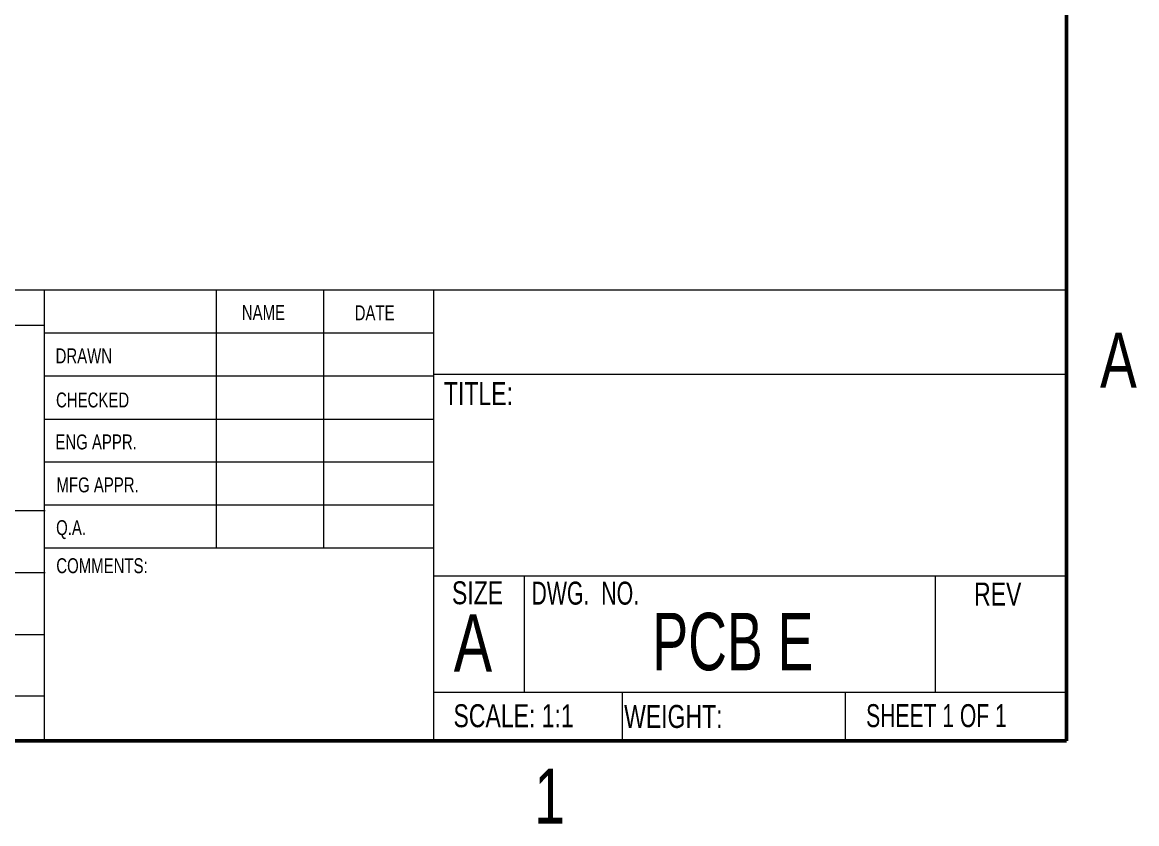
# Model space of a CAD drawing. Header units: millimetres. Extents: x 3 to 276, y 3 to 213.
# Drawn here: x 151.1 to 274.5, y 3.5 to 92.2 of the extents above; entities that cross this region are included whole.
import ezdxf

# ---------------------------------------------------------------- set-up
doc = ezdxf.new("R2010")
doc.units = ezdxf.units.MM
doc.styles.add('SLDTEXTSTYLE0', font='TXT', dxfattribs={"width": 0.75})
doc.styles.add('SLDTEXTSTYLE1', font='TXT', dxfattribs={"width": 0.7})
doc.styles.add('SLDTEXTSTYLE2', font='TXT', dxfattribs={"width": 0.6875})
doc.styles.add('SLDTEXTSTYLE3', font='TXT', dxfattribs={"width": 0.694444})

msp = doc.modelspace()

# ---------------------------------------------------------------- linework, layer by layer
at = {"color": 7, "linetype": 'Continuous', "lineweight": 50}
for p, q in [((266.7, 203.2), (266.7, 12.7)), ((266.7, 12.7), (12.7, 12.7))]:
    msp.add_line(p, q, dxfattribs=at)
at = {"color": 7, "linetype": 'Continuous', "lineweight": 18}
for p, q in [((68.35, 62.59), (266.7, 62.59)), ((153.55, 62.59), (153.55, 12.7)), ((172.56, 62.59), (172.56, 34.02)), ((184.46, 62.59), (184.46, 34.02)), ((196.63, 62.59), (196.63, 12.7)), ((153.55, 58.67), (118.57, 58.67)), ((153.55, 57.83), (196.63, 57.83)), ((153.55, 53.07), (196.63, 53.07)), ((196.63, 53.27), (266.7, 53.27)), ((153.55, 48.31), (196.63, 48.31)), ((196.63, 43.54), (153.55, 43.54)), ((196.63, 38.78), (153.55, 38.78)), ((118.57, 38.19), (153.66, 38.19)), ((196.63, 34.02), (153.66, 34.02)), ((118.57, 31.34), (153.66, 31.34)), ((196.63, 30.98), (266.7, 30.98)), ((206.68, 30.98), (206.68, 18.11)), ((252.17, 30.98), (252.17, 18.11)), ((118.57, 24.48), (153.55, 24.48)), ((68.35, 17.69), (153.55, 17.69)), ((196.63, 18.11), (266.7, 18.11)), ((217.54, 18.11), (217.54, 12.7)), ((242.22, 18.11), (242.22, 12.7))]:
    msp.add_line(p, q, dxfattribs=at)

# ---------------------------------------------------------------- texts
at = {"color": 7, "linetype": 'Continuous', "lineweight": 0}
for s, insert, char_height, attachment_point, style in [('NAME', (175.42, 60.92), 1.651, 1, 'SLDTEXTSTYLE0'), ('DATE', (187.91, 60.88), 1.651, 1, 'SLDTEXTSTYLE0'), ('A', (272.46, 57.86), 6.1, 2, 'SLDTEXTSTYLE0'), ('DRAWN', (154.8, 56.12), 1.651, 1, 'SLDTEXTSTYLE0'), ('TITLE:', (197.79, 52.39), 2.54, 1, 'SLDTEXTSTYLE0'), ('CHECKED', (154.85, 51.24), 1.651, 1, 'SLDTEXTSTYLE0'), ('ENG APPR.', (154.78, 46.6), 1.651, 1, 'SLDTEXTSTYLE0'), ('MFG APPR.', (154.9, 41.85), 1.651, 1, 'SLDTEXTSTYLE0'), ('Q.A.', (154.86, 37.12), 1.651, 1, 'SLDTEXTSTYLE0'), ('COMMENTS:', (154.88, 32.91), 1.651, 1, 'SLDTEXTSTYLE0'), ('SIZE', (198.68, 30.36), 2.54, 1, 'SLDTEXTSTYLE0'), ('DWG.  NO.', (207.48, 30.32), 2.54, 1, 'SLDTEXTSTYLE3'), ('REV', (256.48, 30.22), 2.54, 1, 'SLDTEXTSTYLE0'), ('A', (198.88, 26.72), 6.35, 1, 'SLDTEXTSTYLE0'), ('PCB E', (229.78, 26.87), 6.35, 2, 'SLDTEXTSTYLE1'), ('SCALE: 1:1', (198.85, 16.76), 2.54, 1, 'SLDTEXTSTYLE0'), ('WEIGHT:', (217.74, 16.68), 2.54, 1, 'SLDTEXTSTYLE0'), ('SHEET 1 OF 1', (244.53, 16.77), 2.54, 1, 'SLDTEXTSTYLE2'), ('1', (209.49, 9.64), 6.1, 2, 'SLDTEXTSTYLE0')]:
    msp.add_mtext(s, dxfattribs=dict(at, insert=insert, char_height=char_height, attachment_point=attachment_point, style=style))

doc.saveas('drawing.dxf')
